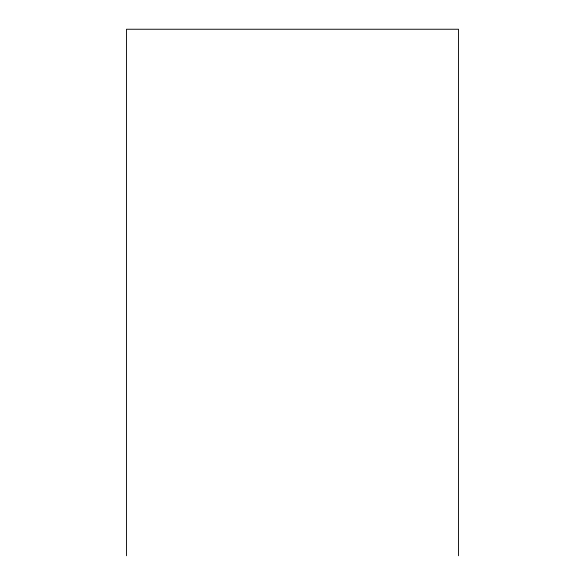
<?xml version="1.0" encoding="UTF-8"?>
<svg xmlns="http://www.w3.org/2000/svg" width="585" height="585" viewBox="0 0 585 585"><rect width="100%" height="100%" fill="white"/><g stroke="black" fill="none" stroke-linecap="round" stroke-linejoin="round"><path stroke-width="0.88" d="M458.516 555.75L458.516 29.25L126.484 29.25L126.484 555.75"/></g></svg>
